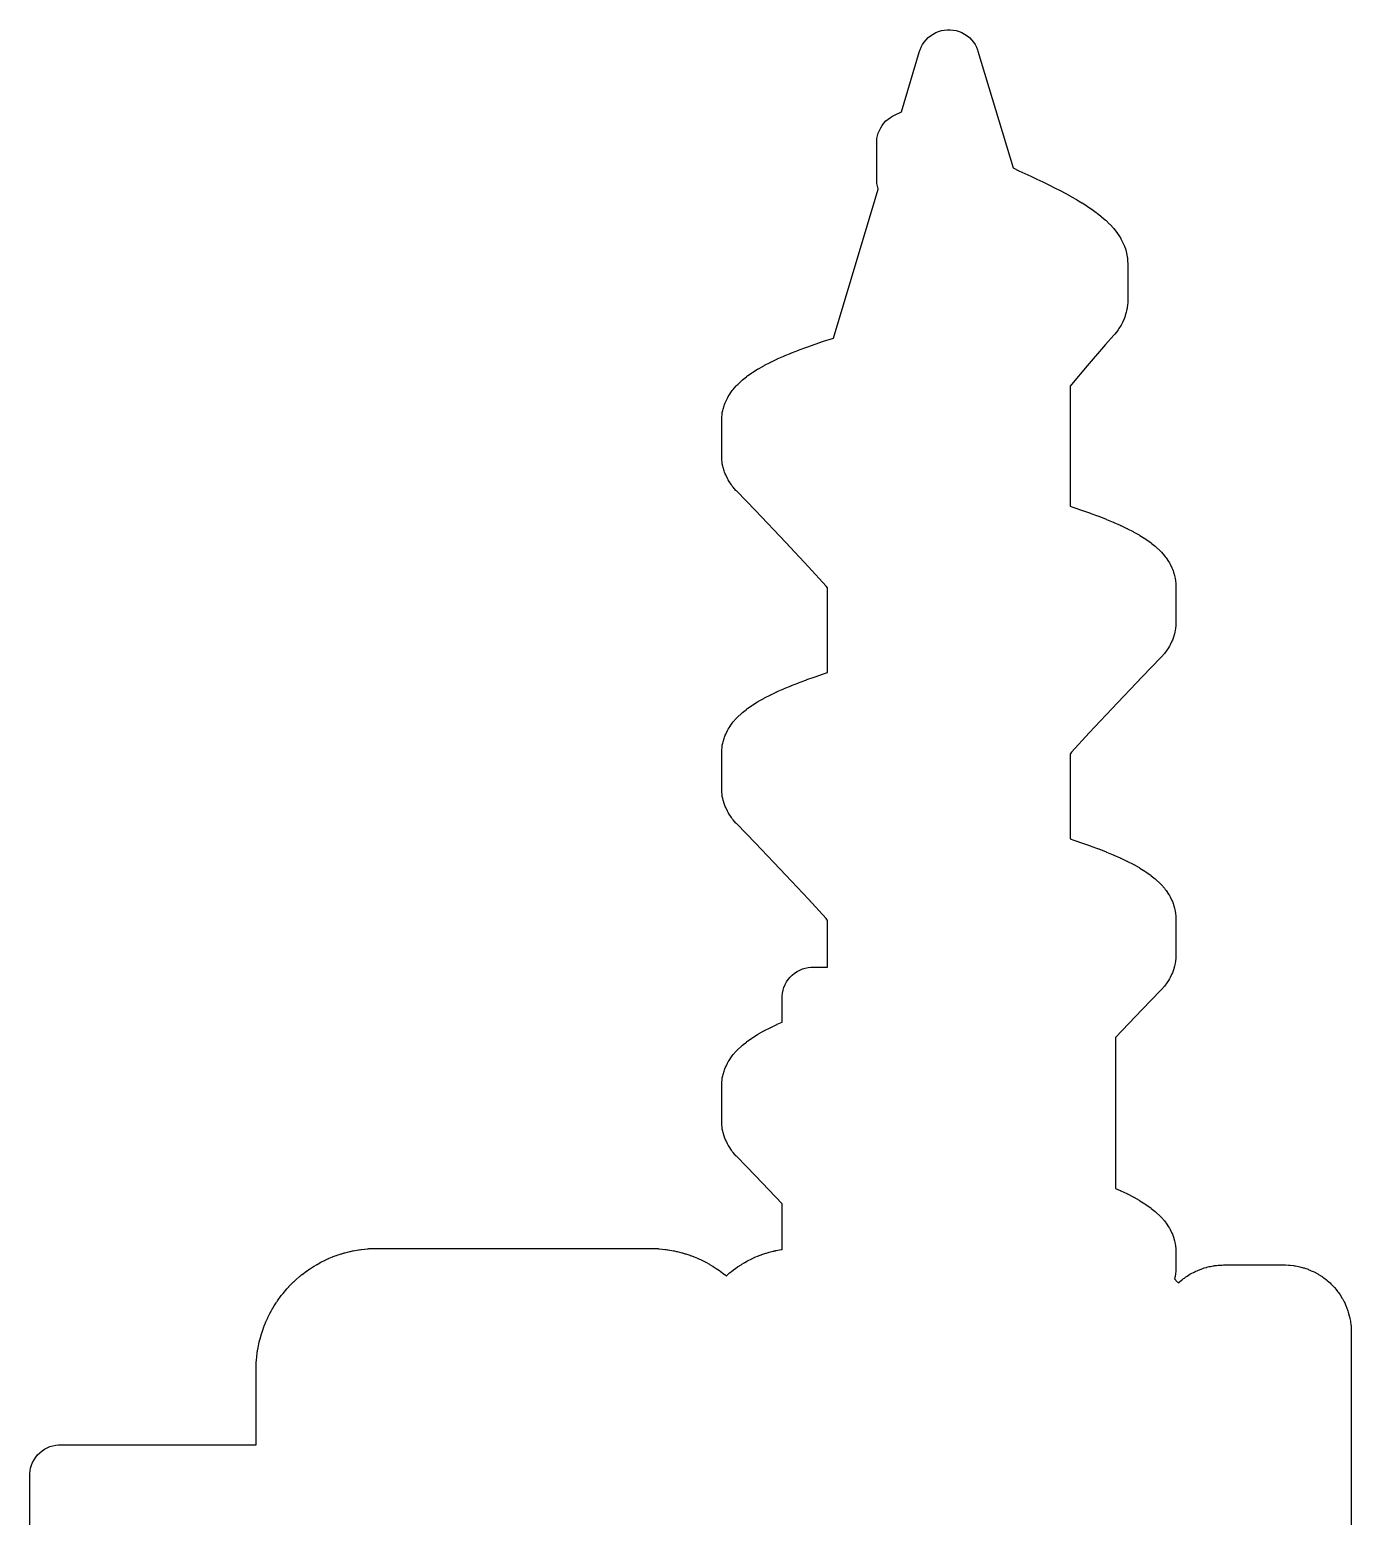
# Model space of a CAD drawing. Header units: metres. Extents: x -38 to 38, y -22 to 76.3.
# Drawn here: x -15.99 to 27.71, y 27.15 to 76.31 of the extents above; entities that cross this region are included whole.
import ezdxf

# ---------------------------------------------------------------- set-up
doc = ezdxf.new("R2010")
doc.units = ezdxf.units.M

msp = doc.modelspace()

# ---------------------------------------------------------------- linework, layer by layer
at = {"layer": 'CHANNEL'}
for p, q in [((13.879, 76.167), (13.967, 76.214)), ((13.967, 76.214), (14.059, 76.252)), ((14.059, 76.252), (14.154, 76.281)), ((14.154, 76.281), (14.251, 76.3)), ((14.251, 76.3), (14.35, 76.31)), ((14.35, 76.31), (14.45, 76.31)), ((14.45, 76.31), (14.549, 76.3)), ((14.549, 76.3), (14.646, 76.281)), ((14.646, 76.281), (14.741, 76.252)), ((14.741, 76.252), (14.833, 76.214)), ((14.833, 76.214), (14.921, 76.167)), ((13.451, 75.649), (13.485, 75.73)), ((13.485, 75.73), (13.531, 75.818)), ((13.531, 75.818), (13.586, 75.901)), ((13.586, 75.901), (13.649, 75.978)), ((13.649, 75.978), (13.72, 76.048)), ((13.72, 76.048), (13.796, 76.111)), ((13.796, 76.111), (13.879, 76.167)), ((14.921, 76.167), (15.004, 76.111)), ((15.004, 76.111), (15.08, 76.048)), ((15.08, 76.048), (15.151, 75.978)), ((15.151, 75.978), (15.214, 75.901)), ((15.214, 75.901), (15.269, 75.818)), ((15.269, 75.818), (15.315, 75.73)), ((15.315, 75.73), (15.349, 75.649)), ((12.833, 73.593), (13.436, 75.601)), ((13.436, 75.601), (13.451, 75.649)), ((15.349, 75.649), (15.364, 75.601)), ((15.364, 75.601), (16.523, 71.739)), ((12.256, 73.223), (12.321, 73.293)), ((12.321, 73.293), (12.393, 73.356)), ((12.393, 73.356), (12.47, 73.412)), ((12.47, 73.412), (12.542, 73.454)), ((12.542, 73.454), (12.585, 73.476)), ((12.585, 73.476), (12.833, 73.593)), ((12.024, 72.709), (12.042, 72.803)), ((12.042, 72.803), (12.068, 72.894)), ((12.068, 72.894), (12.104, 72.983)), ((12.104, 72.983), (12.147, 73.068)), ((12.147, 73.068), (12.198, 73.148)), ((12.198, 73.148), (12.256, 73.223)), ((12.015, 72.578), (12.016, 72.626)), ((12.015, 71.356), (12.015, 72.578)), ((12.016, 72.626), (12.024, 72.709)), ((12.016, 71.309), (12.015, 71.356)), ((12.024, 71.226), (12.016, 71.309)), ((16.523, 71.739), (16.716, 71.649)), ((16.716, 71.649), (16.915, 71.557)), ((16.915, 71.557), (17.113, 71.464)), ((17.113, 71.464), (17.311, 71.37)), ((17.311, 71.37), (17.508, 71.276)), ((10.589, 66.115), (12.068, 71.041)), ((12.041, 71.134), (12.024, 71.226)), ((12.067, 71.044), (12.041, 71.134)), ((12.068, 71.041), (12.067, 71.044)), ((17.508, 71.276), (17.703, 71.181)), ((17.703, 71.181), (17.895, 71.085)), ((17.895, 71.085), (18.084, 70.988)), ((18.084, 70.988), (18.266, 70.892)), ((18.266, 70.892), (18.273, 70.889)), ((18.273, 70.889), (18.447, 70.793)), ((18.447, 70.793), (18.455, 70.789)), ((18.455, 70.789), (18.624, 70.693)), ((18.624, 70.693), (18.63, 70.689)), ((18.63, 70.689), (18.637, 70.685)), ((18.637, 70.685), (18.795, 70.59)), ((18.795, 70.59), (18.803, 70.586)), ((18.803, 70.586), (18.811, 70.581)), ((18.811, 70.581), (18.962, 70.485)), ((18.962, 70.485), (18.97, 70.48)), ((18.97, 70.48), (18.98, 70.474)), ((18.98, 70.474), (19.123, 70.378)), ((19.123, 70.378), (19.133, 70.371)), ((19.133, 70.371), (19.143, 70.363)), ((19.143, 70.363), (19.278, 70.266)), ((19.278, 70.266), (19.289, 70.258)), ((19.289, 70.258), (19.302, 70.248)), ((19.302, 70.248), (19.428, 70.149)), ((19.428, 70.149), (19.44, 70.139)), ((19.44, 70.139), (19.454, 70.127)), ((19.454, 70.127), (19.571, 70.027)), ((19.571, 70.027), (19.587, 70.012)), ((19.587, 70.012), (19.603, 69.998)), ((19.603, 69.998), (19.708, 69.896)), ((19.708, 69.896), (19.726, 69.878)), ((19.726, 69.878), (19.743, 69.859)), ((19.743, 69.859), (19.838, 69.755)), ((19.838, 69.755), (19.858, 69.732)), ((19.858, 69.732), (19.877, 69.708)), ((19.877, 69.708), (19.96, 69.6)), ((19.96, 69.6), (19.982, 69.572)), ((19.982, 69.572), (20.002, 69.542)), ((20.002, 69.542), (20.073, 69.43)), ((20.073, 69.43), (20.094, 69.393)), ((20.094, 69.393), (20.114, 69.356)), ((20.114, 69.356), (20.171, 69.239)), ((20.171, 69.239), (20.191, 69.195)), ((20.191, 69.195), (20.208, 69.149)), ((20.208, 69.149), (20.25, 69.027)), ((20.25, 69.027), (20.266, 68.974)), ((20.266, 68.974), (20.278, 68.921)), ((20.278, 68.921), (20.3, 68.804)), ((20.3, 68.804), (20.307, 68.765)), ((20.307, 68.765), (20.313, 68.707)), ((20.313, 68.707), (20.315, 68.668)), ((20.315, 68.668), (20.319, 68.563)), ((20.319, 68.563), (20.319, 68.551)), ((20.319, 68.551), (20.319, 68.538)), ((20.319, 68.538), (20.319, 67.318)), ((20.271, 66.971), (20.237, 66.855)), ((20.281, 67.009), (20.271, 66.971)), ((20.293, 67.068), (20.281, 67.009)), ((20.298, 67.106), (20.293, 67.068)), ((20.313, 67.222), (20.298, 67.106)), ((20.318, 67.27), (20.313, 67.222)), ((20.319, 67.318), (20.318, 67.27)), ((20.002, 66.389), (19.976, 66.354)), ((20.026, 66.425), (20.002, 66.389)), ((20.097, 66.541), (20.026, 66.425)), ((20.122, 66.584), (20.097, 66.541)), ((20.144, 66.629), (20.122, 66.584)), ((20.199, 66.75), (20.144, 66.629)), ((20.22, 66.802), (20.199, 66.75)), ((20.237, 66.855), (20.22, 66.802)), ((9.708, 65.817), (9.978, 65.912)), ((9.978, 65.912), (10.26, 66.008)), ((10.26, 66.008), (10.551, 66.103)), ((10.551, 66.103), (10.589, 66.115)), ((19.583, 65.897), (18.972, 65.192)), ((19.861, 66.209), (19.583, 65.897)), ((19.876, 66.227), (19.861, 66.209)), ((19.892, 66.246), (19.876, 66.227)), ((19.976, 66.354), (19.892, 66.246)), ((8.51, 65.318), (8.711, 65.414)), ((8.711, 65.414), (8.719, 65.418)), ((8.719, 65.418), (8.729, 65.422)), ((8.729, 65.422), (8.942, 65.516)), ((8.942, 65.516), (8.95, 65.52)), ((8.95, 65.52), (8.958, 65.523)), ((8.958, 65.523), (9.185, 65.617)), ((9.185, 65.617), (9.191, 65.62)), ((9.191, 65.62), (9.199, 65.623)), ((9.199, 65.623), (9.438, 65.717)), ((9.438, 65.717), (9.447, 65.72)), ((9.447, 65.72), (9.701, 65.814)), ((9.701, 65.814), (9.708, 65.817)), ((7.744, 64.863), (7.886, 64.963)), ((7.886, 64.963), (7.903, 64.975)), ((7.903, 64.975), (7.921, 64.986)), ((7.921, 64.986), (8.077, 65.084)), ((8.077, 65.084), (8.091, 65.092)), ((8.091, 65.092), (8.106, 65.101)), ((8.106, 65.101), (8.278, 65.198)), ((8.278, 65.198), (8.29, 65.205)), ((8.29, 65.205), (8.303, 65.212)), ((8.303, 65.212), (8.489, 65.308)), ((8.489, 65.308), (8.499, 65.313)), ((8.499, 65.313), (8.51, 65.318)), ((18.972, 65.192), (18.457, 64.578)), ((7.24, 64.382), (7.27, 64.417)), ((7.27, 64.417), (7.366, 64.529)), ((7.366, 64.529), (7.391, 64.557)), ((7.391, 64.557), (7.418, 64.583)), ((7.418, 64.583), (7.53, 64.689)), ((7.53, 64.689), (7.553, 64.71)), ((7.553, 64.71), (7.576, 64.73)), ((7.576, 64.73), (7.704, 64.833)), ((7.704, 64.833), (7.724, 64.848)), ((7.724, 64.848), (7.744, 64.863)), ((18.412, 64.522), (18.41, 60.551)), ((18.457, 64.578), (18.412, 64.522)), ((6.969, 63.875), (6.981, 63.916)), ((6.981, 63.916), (7.005, 63.976)), ((7.005, 63.976), (7.022, 64.015)), ((7.022, 64.015), (7.079, 64.131)), ((7.079, 64.131), (7.105, 64.18)), ((7.105, 64.18), (7.134, 64.227)), ((7.134, 64.227), (7.213, 64.344)), ((7.213, 64.344), (7.24, 64.382)), ((6.89, 63.412), (6.891, 63.449)), ((6.891, 63.449), (6.894, 63.486)), ((6.894, 63.486), (6.905, 63.6)), ((6.905, 63.6), (6.91, 63.647)), ((6.91, 63.647), (6.924, 63.718)), ((6.924, 63.718), (6.936, 63.763)), ((6.936, 63.763), (6.969, 63.875)), ((6.89, 62.188), (6.89, 63.412)), ((6.891, 62.151), (6.89, 62.188)), ((6.894, 62.114), (6.891, 62.151)), ((6.905, 62), (6.894, 62.114)), ((6.91, 61.953), (6.905, 62)), ((6.924, 61.882), (6.91, 61.953)), ((6.936, 61.837), (6.924, 61.882)), ((6.969, 61.725), (6.936, 61.837)), ((6.981, 61.684), (6.969, 61.725)), ((7.005, 61.624), (6.981, 61.684)), ((7.022, 61.585), (7.005, 61.624)), ((7.079, 61.469), (7.022, 61.585)), ((7.105, 61.42), (7.079, 61.469)), ((7.134, 61.373), (7.105, 61.42)), ((7.213, 61.256), (7.134, 61.373)), ((7.24, 61.218), (7.213, 61.256)), ((7.27, 61.183), (7.24, 61.218)), ((7.362, 61.075), (7.27, 61.183)), ((7.376, 61.06), (7.362, 61.075)), ((7.391, 61.045), (7.376, 61.06)), ((8.008, 60.406), (7.391, 61.045)), ((18.41, 60.551), (18.54, 60.508)), ((18.54, 60.508), (18.821, 60.413)), ((9.008, 59.354), (8.008, 60.406)), ((18.821, 60.413), (19.089, 60.318)), ((19.089, 60.318), (19.096, 60.315)), ((19.096, 60.315), (19.35, 60.221)), ((19.35, 60.221), (19.359, 60.218)), ((19.359, 60.218), (19.601, 60.123)), ((19.601, 60.123), (19.607, 60.12)), ((19.607, 60.12), (19.615, 60.117)), ((19.615, 60.117), (19.841, 60.024)), ((19.841, 60.024), (19.848, 60.02)), ((19.848, 60.02), (19.857, 60.017)), ((19.857, 60.017), (20.07, 59.922)), ((20.07, 59.922), (20.079, 59.918)), ((20.079, 59.918), (20.089, 59.914)), ((20.089, 59.914), (20.289, 59.819)), ((20.289, 59.819), (20.299, 59.814)), ((20.299, 59.814), (20.31, 59.808)), ((20.31, 59.808), (20.496, 59.712)), ((20.496, 59.712), (20.508, 59.706)), ((20.508, 59.706), (20.521, 59.699)), ((20.521, 59.699), (20.693, 59.602)), ((20.693, 59.602), (20.706, 59.594)), ((20.706, 59.594), (20.721, 59.585)), ((20.721, 59.585), (20.879, 59.486)), ((20.879, 59.486), (20.897, 59.475)), ((9.756, 58.553), (9.008, 59.354)), ((20.897, 59.475), (20.914, 59.463)), ((20.914, 59.463), (21.056, 59.363)), ((21.056, 59.363), (21.076, 59.348)), ((21.076, 59.348), (21.096, 59.333)), ((21.096, 59.333), (21.224, 59.23)), ((21.224, 59.23), (21.247, 59.21)), ((21.247, 59.21), (21.27, 59.189)), ((21.27, 59.189), (21.382, 59.083)), ((21.382, 59.083), (21.409, 59.057)), ((21.409, 59.057), (21.434, 59.029)), ((21.434, 59.029), (21.53, 58.917)), ((10.34, 57.914), (9.756, 58.553)), ((21.53, 58.917), (21.56, 58.882)), ((21.56, 58.882), (21.587, 58.844)), ((21.587, 58.844), (21.666, 58.727)), ((21.666, 58.727), (21.695, 58.68)), ((21.695, 58.68), (21.721, 58.631)), ((21.721, 58.631), (21.778, 58.515)), ((21.778, 58.515), (21.795, 58.476)), ((21.795, 58.476), (21.819, 58.416)), ((21.819, 58.416), (21.831, 58.375)), ((21.831, 58.375), (21.864, 58.263)), ((21.864, 58.263), (21.876, 58.218)), ((21.876, 58.218), (21.89, 58.147)), ((21.89, 58.147), (21.895, 58.1)), ((21.895, 58.1), (21.906, 57.986)), ((10.39, 57.857), (10.34, 57.914)), ((10.39, 55.051), (10.39, 57.857)), ((21.906, 57.986), (21.909, 57.949)), ((21.909, 57.949), (21.91, 57.912)), ((21.91, 57.912), (21.91, 56.688)), ((21.906, 56.614), (21.895, 56.5)), ((21.909, 56.651), (21.906, 56.614)), ((21.91, 56.688), (21.909, 56.651)), ((21.778, 56.085), (21.721, 55.969)), ((21.795, 56.124), (21.778, 56.085)), ((21.819, 56.184), (21.795, 56.124)), ((21.831, 56.225), (21.819, 56.184)), ((21.864, 56.337), (21.831, 56.225)), ((21.876, 56.382), (21.864, 56.337)), ((21.89, 56.453), (21.876, 56.382)), ((21.895, 56.5), (21.89, 56.453)), ((21.424, 55.56), (21.409, 55.545)), ((21.438, 55.575), (21.424, 55.56)), ((21.53, 55.683), (21.438, 55.575)), ((21.56, 55.718), (21.53, 55.683)), ((21.587, 55.756), (21.56, 55.718)), ((21.666, 55.873), (21.587, 55.756)), ((21.695, 55.92), (21.666, 55.873)), ((21.721, 55.969), (21.695, 55.92)), ((21.409, 55.545), (20.793, 54.906)), ((8.958, 54.523), (9.185, 54.617)), ((9.185, 54.617), (9.191, 54.62)), ((9.191, 54.62), (9.199, 54.623)), ((9.199, 54.623), (9.438, 54.717)), ((9.438, 54.717), (9.447, 54.72)), ((9.447, 54.72), (9.701, 54.814)), ((9.701, 54.814), (9.708, 54.817)), ((9.708, 54.817), (9.978, 54.912)), ((9.978, 54.912), (10.26, 55.008)), ((10.26, 55.008), (10.39, 55.051)), ((20.793, 54.906), (19.792, 53.854)), ((7.921, 53.986), (8.077, 54.084)), ((8.077, 54.084), (8.091, 54.092)), ((8.091, 54.092), (8.106, 54.101)), ((8.106, 54.101), (8.278, 54.198)), ((8.278, 54.198), (8.29, 54.205)), ((8.29, 54.205), (8.303, 54.212)), ((8.303, 54.212), (8.489, 54.308)), ((8.489, 54.308), (8.499, 54.313)), ((8.499, 54.313), (8.51, 54.318)), ((8.51, 54.318), (8.711, 54.414)), ((8.711, 54.414), (8.719, 54.418)), ((8.719, 54.418), (8.729, 54.422)), ((8.729, 54.422), (8.942, 54.516)), ((8.942, 54.516), (8.95, 54.52)), ((8.95, 54.52), (8.958, 54.523)), ((7.418, 53.583), (7.53, 53.689)), ((7.53, 53.689), (7.553, 53.71)), ((7.553, 53.71), (7.576, 53.73)), ((7.576, 53.73), (7.704, 53.833)), ((7.704, 53.833), (7.724, 53.848)), ((7.724, 53.848), (7.744, 53.863)), ((7.744, 53.863), (7.886, 53.963)), ((7.886, 53.963), (7.903, 53.975)), ((7.903, 53.975), (7.921, 53.986)), ((19.792, 53.854), (19.044, 53.053)), ((7.022, 53.015), (7.079, 53.131)), ((7.079, 53.131), (7.105, 53.18)), ((7.105, 53.18), (7.134, 53.227)), ((7.134, 53.227), (7.213, 53.344)), ((7.213, 53.344), (7.24, 53.382)), ((7.24, 53.382), (7.27, 53.417)), ((7.27, 53.417), (7.366, 53.529)), ((7.366, 53.529), (7.391, 53.557)), ((7.391, 53.557), (7.418, 53.583)), ((6.905, 52.6), (6.91, 52.647)), ((6.91, 52.647), (6.924, 52.718)), ((6.924, 52.718), (6.936, 52.763)), ((6.936, 52.763), (6.969, 52.875)), ((6.969, 52.875), (6.981, 52.916)), ((6.981, 52.916), (7.005, 52.976)), ((7.005, 52.976), (7.022, 53.015)), ((19.044, 53.053), (18.461, 52.414)), ((6.89, 52.412), (6.891, 52.449)), ((6.89, 51.188), (6.89, 52.412)), ((6.891, 52.449), (6.894, 52.486)), ((6.894, 52.486), (6.905, 52.6)), ((18.461, 52.414), (18.41, 52.358)), ((18.41, 52.358), (18.41, 49.551)), ((6.891, 51.151), (6.89, 51.188)), ((6.894, 51.114), (6.891, 51.151)), ((6.905, 51), (6.894, 51.114)), ((6.91, 50.953), (6.905, 51)), ((6.924, 50.882), (6.91, 50.953)), ((6.936, 50.837), (6.924, 50.882)), ((6.969, 50.725), (6.936, 50.837)), ((6.981, 50.684), (6.969, 50.725)), ((7.005, 50.624), (6.981, 50.684)), ((7.022, 50.585), (7.005, 50.624)), ((7.079, 50.469), (7.022, 50.585)), ((7.105, 50.42), (7.079, 50.469)), ((7.134, 50.373), (7.105, 50.42)), ((7.213, 50.256), (7.134, 50.373)), ((7.24, 50.218), (7.213, 50.256)), ((7.27, 50.183), (7.24, 50.218)), ((7.362, 50.075), (7.27, 50.183)), ((7.376, 50.06), (7.362, 50.075)), ((7.391, 50.045), (7.376, 50.06)), ((8.008, 49.406), (7.391, 50.045)), ((9.008, 48.354), (8.008, 49.406)), ((18.41, 49.551), (18.54, 49.508)), ((18.54, 49.508), (18.821, 49.413)), ((18.821, 49.413), (19.089, 49.318)), ((19.089, 49.318), (19.096, 49.315)), ((19.096, 49.315), (19.35, 49.221)), ((19.35, 49.221), (19.359, 49.218)), ((19.359, 49.218), (19.601, 49.123)), ((19.601, 49.123), (19.607, 49.12)), ((19.607, 49.12), (19.615, 49.117)), ((19.615, 49.117), (19.841, 49.024)), ((19.841, 49.024), (19.848, 49.02)), ((19.848, 49.02), (19.857, 49.017)), ((19.857, 49.017), (20.07, 48.922)), ((20.07, 48.922), (20.079, 48.918)), ((20.079, 48.918), (20.089, 48.914)), ((20.089, 48.914), (20.289, 48.819)), ((20.289, 48.819), (20.299, 48.814)), ((20.299, 48.814), (20.31, 48.808)), ((20.31, 48.808), (20.496, 48.712)), ((20.496, 48.712), (20.508, 48.706)), ((20.508, 48.706), (20.521, 48.699)), ((20.521, 48.699), (20.693, 48.602)), ((9.756, 47.553), (9.008, 48.354)), ((20.693, 48.602), (20.706, 48.594)), ((20.706, 48.594), (20.721, 48.585)), ((20.721, 48.585), (20.879, 48.486)), ((20.879, 48.486), (20.897, 48.475)), ((20.897, 48.475), (20.914, 48.463)), ((20.914, 48.463), (21.056, 48.363)), ((21.056, 48.363), (21.076, 48.348)), ((21.076, 48.348), (21.096, 48.333)), ((21.096, 48.333), (21.224, 48.23)), ((21.224, 48.23), (21.247, 48.21)), ((21.247, 48.21), (21.27, 48.189)), ((21.27, 48.189), (21.382, 48.083)), ((21.382, 48.083), (21.409, 48.057)), ((21.409, 48.057), (21.434, 48.029)), ((21.434, 48.029), (21.53, 47.917)), ((21.53, 47.917), (21.56, 47.882)), ((21.56, 47.882), (21.587, 47.844)), ((21.587, 47.844), (21.666, 47.727)), ((21.666, 47.727), (21.695, 47.68)), ((10.34, 46.914), (9.756, 47.553)), ((21.695, 47.68), (21.721, 47.631)), ((21.721, 47.631), (21.778, 47.515)), ((21.778, 47.515), (21.795, 47.476)), ((21.795, 47.476), (21.819, 47.416)), ((21.819, 47.416), (21.831, 47.375)), ((21.831, 47.375), (21.864, 47.263)), ((21.864, 47.263), (21.876, 47.218)), ((21.876, 47.218), (21.89, 47.147)), ((10.39, 46.857), (10.34, 46.914)), ((10.39, 45.31), (10.39, 46.857)), ((21.89, 47.147), (21.895, 47.1)), ((21.895, 47.1), (21.906, 46.986)), ((21.906, 46.986), (21.909, 46.949)), ((21.909, 46.949), (21.91, 46.912)), ((21.91, 46.912), (21.91, 45.688)), ((9.468, 45.214), (9.559, 45.252)), ((9.559, 45.252), (9.654, 45.281)), ((9.654, 45.281), (9.752, 45.3)), ((9.752, 45.3), (9.839, 45.309)), ((9.839, 45.309), (9.888, 45.31)), ((9.888, 45.31), (10.39, 45.31)), ((21.864, 45.337), (21.831, 45.225)), ((21.876, 45.382), (21.864, 45.337)), ((21.89, 45.453), (21.876, 45.382)), ((21.895, 45.5), (21.89, 45.453)), ((21.906, 45.614), (21.895, 45.5)), ((21.909, 45.651), (21.906, 45.614)), ((21.91, 45.688), (21.909, 45.651)), ((8.986, 44.732), (9.033, 44.82)), ((9.033, 44.82), (9.088, 44.902)), ((9.088, 44.902), (9.151, 44.979)), ((9.151, 44.979), (9.221, 45.049)), ((9.221, 45.049), (9.298, 45.112)), ((9.298, 45.112), (9.38, 45.167)), ((9.38, 45.167), (9.468, 45.214)), ((21.587, 44.756), (21.56, 44.718)), ((21.666, 44.873), (21.587, 44.756)), ((21.695, 44.92), (21.666, 44.873)), ((21.721, 44.969), (21.695, 44.92)), ((21.778, 45.085), (21.721, 44.969)), ((21.795, 45.124), (21.778, 45.085)), ((21.819, 45.184), (21.795, 45.124)), ((21.831, 45.225), (21.819, 45.184)), ((8.89, 44.312), (8.891, 44.361)), ((8.89, 43.493), (8.89, 44.312)), ((8.891, 44.361), (8.9, 44.448)), ((8.9, 44.448), (8.919, 44.546)), ((8.919, 44.546), (8.948, 44.641)), ((8.948, 44.641), (8.986, 44.732)), ((21.409, 44.545), (20.793, 43.906)), ((21.424, 44.56), (21.409, 44.545)), ((21.438, 44.575), (21.424, 44.56)), ((21.53, 44.683), (21.438, 44.575)), ((21.56, 44.718), (21.53, 44.683)), ((20.793, 43.906), (19.91, 42.978)), ((8.303, 43.212), (8.489, 43.308)), ((8.489, 43.308), (8.499, 43.313)), ((8.499, 43.313), (8.51, 43.318)), ((8.51, 43.318), (8.711, 43.413)), ((8.711, 43.413), (8.719, 43.418)), ((8.719, 43.418), (8.729, 43.422)), ((8.729, 43.422), (8.89, 43.493)), ((7.576, 42.73), (7.704, 42.833)), ((7.704, 42.833), (7.724, 42.848)), ((7.724, 42.848), (7.744, 42.863)), ((7.744, 42.863), (7.886, 42.963)), ((7.886, 42.963), (7.903, 42.975)), ((7.903, 42.975), (7.921, 42.986)), ((7.921, 42.986), (8.077, 43.084)), ((8.077, 43.084), (8.091, 43.092)), ((8.091, 43.092), (8.106, 43.101)), ((8.106, 43.101), (8.278, 43.198)), ((8.278, 43.198), (8.29, 43.205)), ((8.29, 43.205), (8.303, 43.212)), ((19.91, 42.978), (19.91, 37.993)), ((7.134, 42.227), (7.213, 42.344)), ((7.213, 42.344), (7.24, 42.382)), ((7.24, 42.382), (7.27, 42.417)), ((7.27, 42.417), (7.366, 42.529)), ((7.366, 42.529), (7.391, 42.557)), ((7.391, 42.557), (7.418, 42.583)), ((7.418, 42.583), (7.53, 42.689)), ((7.53, 42.689), (7.553, 42.71)), ((7.553, 42.71), (7.576, 42.73)), ((6.936, 41.763), (6.969, 41.875)), ((6.969, 41.875), (6.981, 41.916)), ((6.981, 41.916), (7.005, 41.976)), ((7.005, 41.976), (7.022, 42.015)), ((7.022, 42.015), (7.079, 42.131)), ((7.079, 42.131), (7.105, 42.18)), ((7.105, 42.18), (7.134, 42.227)), ((6.89, 41.412), (6.891, 41.449)), ((6.89, 40.188), (6.89, 41.412)), ((6.891, 41.449), (6.894, 41.486)), ((6.894, 41.486), (6.905, 41.6)), ((6.905, 41.6), (6.91, 41.647)), ((6.91, 41.647), (6.924, 41.718)), ((6.924, 41.718), (6.936, 41.763)), ((6.891, 40.151), (6.89, 40.188)), ((6.894, 40.114), (6.891, 40.151)), ((6.905, 40), (6.894, 40.114)), ((6.91, 39.953), (6.905, 40)), ((6.924, 39.882), (6.91, 39.953)), ((6.936, 39.837), (6.924, 39.882)), ((6.969, 39.725), (6.936, 39.837)), ((6.981, 39.684), (6.969, 39.725)), ((7.005, 39.624), (6.981, 39.684)), ((7.022, 39.585), (7.005, 39.624)), ((7.079, 39.469), (7.022, 39.585)), ((7.105, 39.42), (7.079, 39.469)), ((7.134, 39.373), (7.105, 39.42)), ((7.213, 39.256), (7.134, 39.373)), ((7.24, 39.218), (7.213, 39.256)), ((7.27, 39.183), (7.24, 39.218)), ((7.362, 39.075), (7.27, 39.183)), ((7.376, 39.06), (7.362, 39.075)), ((7.391, 39.045), (7.376, 39.06)), ((8.008, 38.406), (7.391, 39.045)), ((8.89, 37.478), (8.008, 38.406)), ((19.91, 37.993), (20.07, 37.922)), ((20.07, 37.922), (20.079, 37.918)), ((20.079, 37.918), (20.089, 37.914)), ((20.089, 37.914), (20.289, 37.819)), ((8.89, 35.973), (8.89, 37.478)), ((20.289, 37.819), (20.299, 37.814)), ((20.299, 37.814), (20.31, 37.808)), ((20.31, 37.808), (20.496, 37.712)), ((20.496, 37.712), (20.508, 37.706)), ((20.508, 37.706), (20.521, 37.699)), ((20.521, 37.699), (20.693, 37.602)), ((20.693, 37.602), (20.706, 37.594)), ((20.706, 37.594), (20.721, 37.585)), ((20.721, 37.585), (20.879, 37.486)), ((20.879, 37.486), (20.897, 37.475)), ((20.897, 37.475), (20.914, 37.463)), ((20.914, 37.463), (21.056, 37.363)), ((21.056, 37.363), (21.076, 37.348)), ((21.076, 37.348), (21.096, 37.333)), ((21.096, 37.333), (21.224, 37.23)), ((21.224, 37.23), (21.247, 37.21)), ((21.247, 37.21), (21.27, 37.189)), ((21.27, 37.189), (21.382, 37.083)), ((21.382, 37.083), (21.409, 37.057)), ((21.409, 37.057), (21.434, 37.029)), ((21.434, 37.029), (21.53, 36.917)), ((21.53, 36.917), (21.56, 36.882)), ((21.56, 36.882), (21.587, 36.844)), ((21.587, 36.844), (21.666, 36.727)), ((21.666, 36.727), (21.695, 36.68)), ((21.695, 36.68), (21.721, 36.631)), ((21.721, 36.631), (21.778, 36.515)), ((21.778, 36.515), (21.795, 36.476)), ((21.795, 36.476), (21.819, 36.416)), ((21.819, 36.416), (21.831, 36.375)), ((-5.568, 35.865), (-5.413, 35.905)), ((-5.413, 35.905), (-5.401, 35.907)), ((-5.401, 35.907), (-5.388, 35.91)), ((-5.388, 35.91), (-5.324, 35.924)), ((-5.324, 35.924), (-5.311, 35.927)), ((-5.311, 35.927), (-5.297, 35.93)), ((-5.297, 35.93), (-5.122, 35.961)), ((-5.122, 35.961), (-5.11, 35.963)), ((-5.11, 35.963), (-5.097, 35.965)), ((-5.097, 35.965), (-5.05, 35.972)), ((-5.05, 35.972), (-5.037, 35.974)), ((-5.037, 35.974), (-5.023, 35.976)), ((-5.023, 35.976), (-4.823, 35.997)), ((-4.823, 35.997), (-4.805, 35.998)), ((-4.805, 35.998), (-4.785, 36)), ((-4.785, 36), (-4.775, 36.001)), ((-4.775, 36.001), (-4.748, 36.002)), ((-4.748, 36.002), (-4.531, 36.01)), ((-4.531, 36.01), (-4.519, 36.01)), ((-4.519, 36.01), (-4.505, 36.01)), ((-4.505, 36.01), (4.504, 36.01)), ((4.504, 36.01), (4.516, 36.01)), ((4.516, 36.01), (4.529, 36.01)), ((4.529, 36.01), (4.748, 36.002)), ((4.748, 36.002), (4.775, 36.001)), ((4.775, 36.001), (4.787, 36)), ((4.787, 36), (4.797, 35.999)), ((4.797, 35.999), (4.823, 35.997)), ((4.823, 35.997), (5.021, 35.976)), ((5.021, 35.976), (5.034, 35.974)), ((5.034, 35.974), (5.049, 35.972)), ((5.049, 35.972), (5.096, 35.966)), ((5.096, 35.966), (5.107, 35.964)), ((5.107, 35.964), (5.12, 35.962)), ((5.12, 35.962), (5.296, 35.93)), ((5.296, 35.93), (5.309, 35.928)), ((5.309, 35.928), (5.323, 35.925)), ((5.323, 35.925), (5.387, 35.911)), ((5.387, 35.911), (5.399, 35.908)), ((5.399, 35.908), (5.412, 35.905)), ((5.412, 35.905), (5.566, 35.865)), ((8.455, 35.88), (8.596, 35.917)), ((8.596, 35.917), (8.608, 35.919)), ((8.608, 35.919), (8.621, 35.923)), ((8.621, 35.923), (8.668, 35.933)), ((8.668, 35.933), (8.681, 35.935)), ((8.681, 35.935), (8.695, 35.938)), ((8.695, 35.938), (8.855, 35.967)), ((8.855, 35.967), (8.881, 35.971)), ((8.881, 35.971), (8.89, 35.973)), ((21.831, 36.375), (21.864, 36.263)), ((21.864, 36.263), (21.876, 36.218)), ((21.876, 36.218), (21.89, 36.147)), ((21.89, 36.147), (21.895, 36.1)), ((21.895, 36.1), (21.906, 35.986)), ((21.906, 35.986), (21.909, 35.949)), ((21.909, 35.949), (21.91, 35.912)), ((21.91, 35.912), (21.91, 35.308)), ((-6.742, 35.324), (-6.609, 35.41)), ((-6.609, 35.41), (-6.598, 35.417)), ((-6.598, 35.417), (-6.586, 35.425)), ((-6.586, 35.425), (-6.512, 35.468)), ((-6.512, 35.468), (-6.502, 35.474)), ((-6.502, 35.474), (-6.49, 35.481)), ((-6.49, 35.481), (-6.368, 35.548)), ((-6.368, 35.548), (-6.356, 35.555)), ((-6.356, 35.555), (-6.343, 35.561)), ((-6.343, 35.561), (-6.25, 35.608)), ((-6.25, 35.608), (-6.24, 35.613)), ((-6.24, 35.613), (-6.228, 35.619)), ((-6.228, 35.619), (-6.117, 35.669)), ((-6.117, 35.669), (-6.105, 35.675)), ((-6.105, 35.675), (-6.092, 35.68)), ((-6.092, 35.68), (-5.979, 35.727)), ((-5.979, 35.727), (-5.968, 35.732)), ((-5.968, 35.732), (-5.955, 35.737)), ((-5.955, 35.737), (-5.859, 35.773)), ((-5.859, 35.773), (-5.847, 35.777)), ((-5.847, 35.777), (-5.833, 35.782)), ((-5.833, 35.782), (-5.699, 35.826)), ((-5.699, 35.826), (-5.688, 35.83)), ((-5.688, 35.83), (-5.675, 35.834)), ((-5.675, 35.834), (-5.594, 35.858)), ((-5.594, 35.858), (-5.582, 35.861)), ((-5.582, 35.861), (-5.568, 35.865)), ((5.566, 35.865), (5.579, 35.862)), ((5.579, 35.862), (5.593, 35.858)), ((5.593, 35.858), (5.674, 35.834)), ((5.674, 35.834), (5.685, 35.831)), ((5.685, 35.831), (5.698, 35.827)), ((5.698, 35.827), (5.832, 35.782)), ((5.832, 35.782), (5.844, 35.778)), ((5.844, 35.778), (5.858, 35.773)), ((5.858, 35.773), (5.954, 35.737)), ((5.954, 35.737), (5.965, 35.733)), ((5.965, 35.733), (5.978, 35.728)), ((5.978, 35.728), (6.091, 35.681)), ((6.091, 35.681), (6.103, 35.676)), ((6.103, 35.676), (6.116, 35.67)), ((6.116, 35.67), (6.227, 35.619)), ((6.227, 35.619), (6.237, 35.614)), ((6.237, 35.614), (6.249, 35.608)), ((6.249, 35.608), (6.342, 35.562)), ((6.342, 35.562), (6.354, 35.556)), ((6.354, 35.556), (6.366, 35.549)), ((6.366, 35.549), (6.489, 35.482)), ((6.489, 35.482), (6.5, 35.476)), ((6.5, 35.476), (6.511, 35.469)), ((6.511, 35.469), (6.584, 35.426)), ((6.584, 35.426), (6.596, 35.419)), ((6.596, 35.419), (6.608, 35.411)), ((6.608, 35.411), (6.741, 35.325)), ((7.414, 35.394), (7.424, 35.401)), ((7.424, 35.401), (7.435, 35.409)), ((7.435, 35.409), (7.528, 35.469)), ((7.528, 35.469), (7.539, 35.476)), ((7.539, 35.476), (7.552, 35.484)), ((7.552, 35.484), (7.634, 35.533)), ((7.634, 35.533), (7.644, 35.539)), ((7.644, 35.539), (7.656, 35.546)), ((7.656, 35.546), (7.742, 35.594)), ((7.742, 35.594), (7.753, 35.6)), ((7.753, 35.6), (7.766, 35.607)), ((7.766, 35.607), (7.863, 35.655)), ((7.863, 35.655), (7.874, 35.661)), ((7.874, 35.661), (7.886, 35.667)), ((7.886, 35.667), (7.964, 35.703)), ((7.964, 35.703), (7.976, 35.708)), ((7.976, 35.708), (7.989, 35.714)), ((7.989, 35.714), (8.101, 35.761)), ((8.101, 35.761), (8.112, 35.765)), ((8.112, 35.765), (8.125, 35.77)), ((8.125, 35.77), (8.193, 35.796)), ((8.193, 35.796), (8.205, 35.8)), ((8.205, 35.8), (8.219, 35.805)), ((8.219, 35.805), (8.346, 35.848)), ((8.346, 35.848), (8.357, 35.851)), ((8.357, 35.851), (8.37, 35.856)), ((8.37, 35.856), (8.428, 35.873)), ((8.428, 35.873), (8.44, 35.876)), ((8.44, 35.876), (8.455, 35.88)), ((22.936, 35.384), (23.008, 35.405)), ((23.008, 35.405), (23.057, 35.415)), ((23.057, 35.415), (23.144, 35.431)), ((23.144, 35.431), (23.165, 35.435)), ((23.165, 35.435), (23.187, 35.438)), ((23.187, 35.438), (23.258, 35.447)), ((23.258, 35.447), (23.307, 35.452)), ((23.307, 35.452), (23.347, 35.453)), ((23.347, 35.453), (23.35, 35.453)), ((23.35, 35.453), (23.356, 35.453)), ((23.356, 35.453), (23.371, 35.454)), ((23.371, 35.454), (23.384, 35.453)), ((23.384, 35.453), (23.439, 35.459)), ((23.439, 35.459), (23.488, 35.46)), ((23.488, 35.46), (25.504, 35.46)), ((25.504, 35.46), (25.517, 35.46)), ((25.517, 35.46), (25.532, 35.46)), ((25.532, 35.46), (25.636, 35.456)), ((25.636, 35.456), (25.665, 35.454)), ((25.665, 35.454), (25.694, 35.451)), ((25.694, 35.451), (25.802, 35.439)), ((25.802, 35.439), (25.837, 35.434)), ((25.837, 35.434), (25.871, 35.428)), ((25.871, 35.428), (25.918, 35.419)), ((25.918, 35.419), (25.963, 35.411)), ((25.963, 35.411), (26.013, 35.4)), ((26.013, 35.4), (26.124, 35.37)), ((-7.272, 34.898), (-7.261, 34.908)), ((-7.261, 34.908), (-7.229, 34.939)), ((-7.229, 34.939), (-7.219, 34.947)), ((-7.219, 34.947), (-7.208, 34.957)), ((-7.208, 34.957), (-7.06, 35.086)), ((-7.06, 35.086), (-7.05, 35.094)), ((-7.05, 35.094), (-7.039, 35.104)), ((-7.039, 35.104), (-7.002, 35.134)), ((-7.002, 35.134), (-6.993, 35.141)), ((-6.993, 35.141), (-6.982, 35.149)), ((-6.982, 35.149), (-6.84, 35.256)), ((-6.84, 35.256), (-6.83, 35.264)), ((-6.83, 35.264), (-6.818, 35.272)), ((-6.818, 35.272), (-6.763, 35.31)), ((-6.763, 35.31), (-6.754, 35.317)), ((-6.754, 35.317), (-6.742, 35.324)), ((6.741, 35.325), (6.751, 35.318)), ((6.751, 35.318), (6.762, 35.311)), ((6.762, 35.311), (6.817, 35.273)), ((6.817, 35.273), (6.827, 35.265)), ((6.827, 35.265), (6.839, 35.257)), ((6.839, 35.257), (6.981, 35.15)), ((6.981, 35.15), (6.991, 35.143)), ((6.991, 35.143), (7.001, 35.134)), ((7.001, 35.134), (7.038, 35.104)), ((7.038, 35.104), (7.043, 35.1)), ((7.043, 35.1), (7.13, 35.177)), ((7.13, 35.177), (7.139, 35.185)), ((7.139, 35.185), (7.151, 35.195)), ((7.151, 35.195), (7.205, 35.239)), ((7.205, 35.239), (7.215, 35.247)), ((7.215, 35.247), (7.225, 35.255)), ((7.225, 35.255), (7.324, 35.33)), ((7.324, 35.33), (7.334, 35.338)), ((7.334, 35.338), (7.346, 35.346)), ((7.346, 35.346), (7.414, 35.394)), ((21.881, 35.074), (21.859, 35.002)), ((21.859, 35.002), (21.953, 34.908)), ((21.9, 35.172), (21.881, 35.074)), ((21.909, 35.259), (21.9, 35.172)), ((21.91, 35.308), (21.909, 35.259)), ((21.953, 34.908), (21.973, 34.888)), ((22.032, 34.901), (22.1, 34.96)), ((22.1, 34.96), (22.131, 34.985)), ((22.131, 34.985), (22.163, 35.009)), ((22.163, 35.009), (22.191, 35.028)), ((22.191, 35.028), (22.201, 35.037)), ((22.201, 35.037), (22.238, 35.065)), ((22.238, 35.065), (22.278, 35.091)), ((22.278, 35.091), (22.374, 35.151)), ((22.374, 35.151), (22.396, 35.164)), ((22.396, 35.164), (22.418, 35.176)), ((22.418, 35.176), (22.513, 35.227)), ((22.513, 35.227), (22.542, 35.242)), ((22.542, 35.242), (22.572, 35.256)), ((22.572, 35.256), (22.611, 35.272)), ((22.611, 35.272), (22.661, 35.294)), ((22.661, 35.294), (22.688, 35.305)), ((22.688, 35.305), (22.715, 35.316)), ((22.715, 35.316), (22.802, 35.347)), ((22.802, 35.347), (22.849, 35.362)), ((22.849, 35.362), (22.924, 35.381)), ((22.924, 35.381), (22.927, 35.381)), ((22.927, 35.381), (22.936, 35.384)), ((22.936, 35.384), (22.936, 35.384)), ((26.124, 35.37), (26.151, 35.362)), ((26.151, 35.362), (26.179, 35.353)), ((26.179, 35.353), (26.282, 35.317)), ((26.282, 35.317), (26.312, 35.305)), ((26.312, 35.305), (26.343, 35.293)), ((26.343, 35.293), (26.389, 35.272)), ((26.389, 35.272), (26.42, 35.259)), ((26.42, 35.259), (26.452, 35.245)), ((26.452, 35.245), (26.483, 35.229)), ((26.483, 35.229), (26.58, 35.178)), ((26.58, 35.178), (26.605, 35.164)), ((26.605, 35.164), (26.63, 35.149)), ((26.63, 35.149), (26.722, 35.091)), ((26.722, 35.091), (26.748, 35.074)), ((26.748, 35.074), (26.774, 35.056)), ((26.774, 35.056), (26.806, 35.032)), ((26.806, 35.032), (26.852, 34.998)), ((26.852, 34.998), (26.876, 34.98)), ((26.876, 34.98), (26.9, 34.96)), ((26.9, 34.96), (26.983, 34.888)), ((-7.799, 34.279), (-7.676, 34.448)), ((-7.676, 34.448), (-7.668, 34.458)), ((-7.668, 34.458), (-7.659, 34.47)), ((-7.659, 34.47), (-7.635, 34.5)), ((-7.635, 34.5), (-7.627, 34.51)), ((-7.627, 34.51), (-7.618, 34.521)), ((-7.618, 34.521), (-7.487, 34.675)), ((-7.487, 34.675), (-7.478, 34.685)), ((-7.478, 34.685), (-7.468, 34.696)), ((-7.468, 34.696), (-7.44, 34.727)), ((-7.44, 34.727), (-7.431, 34.736)), ((-7.431, 34.736), (-7.421, 34.747)), ((-7.421, 34.747), (-7.281, 34.889)), ((-7.281, 34.889), (-7.272, 34.898)), ((21.973, 34.888), (21.992, 34.866)), ((21.992, 34.866), (21.993, 34.865)), ((21.993, 34.865), (21.999, 34.871)), ((21.999, 34.871), (22.016, 34.886)), ((22.016, 34.886), (22.032, 34.901)), ((26.983, 34.888), (27.009, 34.865)), ((27.009, 34.865), (27.033, 34.841)), ((27.033, 34.841), (27.121, 34.751)), ((27.121, 34.751), (27.136, 34.734)), ((27.136, 34.734), (27.151, 34.718)), ((27.151, 34.718), (27.21, 34.65)), ((27.21, 34.65), (27.235, 34.619)), ((27.235, 34.619), (27.259, 34.587)), ((27.259, 34.587), (27.278, 34.559)), ((27.278, 34.559), (27.287, 34.549)), ((27.287, 34.549), (27.315, 34.512)), ((27.315, 34.512), (27.341, 34.472)), ((27.341, 34.472), (27.401, 34.376)), ((-8.054, 33.853), (-8.001, 33.954)), ((-8.001, 33.954), (-7.988, 33.979)), ((-7.988, 33.979), (-7.98, 33.992)), ((-7.98, 33.992), (-7.973, 34.005)), ((-7.973, 34.005), (-7.958, 34.03)), ((-7.958, 34.03), (-7.906, 34.113)), ((-7.906, 34.113), (-7.848, 34.207)), ((-7.848, 34.207), (-7.832, 34.231)), ((-7.832, 34.231), (-7.823, 34.245)), ((-7.823, 34.245), (-7.815, 34.257)), ((-7.815, 34.257), (-7.799, 34.279)), ((27.401, 34.376), (27.414, 34.354)), ((27.414, 34.354), (27.426, 34.332)), ((27.426, 34.332), (27.477, 34.237)), ((27.477, 34.237), (27.492, 34.208)), ((27.492, 34.208), (27.506, 34.178)), ((27.506, 34.178), (27.522, 34.139)), ((27.522, 34.139), (27.544, 34.089)), ((27.544, 34.089), (27.555, 34.062)), ((27.555, 34.062), (27.566, 34.035)), ((27.566, 34.035), (27.597, 33.948)), ((27.597, 33.948), (27.612, 33.901)), ((-8.25, 33.419), (-8.243, 33.438)), ((-8.243, 33.438), (-8.237, 33.455)), ((-8.237, 33.455), (-8.233, 33.465)), ((-8.233, 33.465), (-8.222, 33.492)), ((-8.222, 33.492), (-8.182, 33.583)), ((-8.182, 33.583), (-8.136, 33.691)), ((-8.136, 33.691), (-8.124, 33.717)), ((-8.124, 33.717), (-8.118, 33.728)), ((-8.118, 33.728), (-8.113, 33.74)), ((-8.113, 33.74), (-8.1, 33.766)), ((-8.1, 33.766), (-8.054, 33.853)), ((27.612, 33.901), (27.631, 33.826)), ((27.631, 33.826), (27.631, 33.823)), ((27.631, 33.823), (27.634, 33.814)), ((27.634, 33.814), (27.634, 33.814)), ((27.634, 33.814), (27.655, 33.742)), ((27.655, 33.742), (27.665, 33.693)), ((27.665, 33.693), (27.681, 33.606)), ((27.681, 33.606), (27.685, 33.585)), ((27.685, 33.585), (27.688, 33.563)), ((27.688, 33.563), (27.697, 33.491)), ((27.697, 33.491), (27.702, 33.442)), ((27.702, 33.442), (27.703, 33.403)), ((-8.403, 32.92), (-8.377, 33.015)), ((-8.377, 33.015), (-8.345, 33.138)), ((-8.345, 33.138), (-8.339, 33.159)), ((-8.339, 33.159), (-8.335, 33.172)), ((-8.335, 33.172), (-8.332, 33.182)), ((-8.332, 33.182), (-8.323, 33.209)), ((-8.323, 33.209), (-8.29, 33.303)), ((-8.29, 33.303), (-8.25, 33.419)), ((27.703, 33.403), (27.703, 33.4)), ((27.703, 33.4), (27.703, 33.394)), ((27.703, 33.394), (27.704, 33.379)), ((27.704, 33.379), (27.704, 33.375)), ((27.704, 33.375), (27.708, 33.333)), ((27.708, 33.333), (27.71, 33.284)), ((27.71, 33.284), (27.71, 33.268)), ((27.71, 33.268), (27.71, 33.262)), ((27.71, 33.262), (27.71, 33.256)), ((27.71, 33.256), (27.71, 33.251)), ((27.71, 33.251), (27.71, 22.534)), ((-8.487, 32.409), (-8.47, 32.561)), ((-8.47, 32.561), (-8.468, 32.581)), ((-8.468, 32.581), (-8.464, 32.606)), ((-8.464, 32.606), (-8.461, 32.626)), ((-8.461, 32.626), (-8.443, 32.718)), ((-8.443, 32.718), (-8.418, 32.852)), ((-8.418, 32.852), (-8.414, 32.872)), ((-8.414, 32.872), (-8.408, 32.901)), ((-8.408, 32.901), (-8.403, 32.92)), ((-8.51, 32.032), (-8.501, 32.267)), ((-8.51, 32.017), (-8.51, 32.032)), ((-8.51, 32.004), (-8.51, 32.017)), ((-8.51, 29.51), (-8.51, 32.004)), ((-8.501, 32.267), (-8.5, 32.287)), ((-8.5, 32.287), (-8.498, 32.309)), ((-8.498, 32.309), (-8.496, 32.328)), ((-8.496, 32.328), (-8.487, 32.409)), ((-15.231, 29.481), (-15.133, 29.5)), ((-15.133, 29.5), (-15.046, 29.509)), ((-15.046, 29.509), (-14.997, 29.51)), ((-14.997, 29.51), (-8.51, 29.51)), ((-15.899, 28.932), (-15.852, 29.02)), ((-15.852, 29.02), (-15.797, 29.102)), ((-15.797, 29.102), (-15.734, 29.179)), ((-15.734, 29.179), (-15.664, 29.249)), ((-15.664, 29.249), (-15.587, 29.312)), ((-15.587, 29.312), (-15.505, 29.367)), ((-15.505, 29.367), (-15.417, 29.414)), ((-15.417, 29.414), (-15.326, 29.452)), ((-15.326, 29.452), (-15.231, 29.481)), ((-15.995, 28.512), (-15.994, 28.561)), ((-15.994, 28.561), (-15.985, 28.648)), ((-15.985, 28.648), (-15.966, 28.746)), ((-15.966, 28.746), (-15.937, 28.841)), ((-15.937, 28.841), (-15.899, 28.932)), ((-15.995, 25.988), (-15.995, 28.512))]:
    msp.add_line(p, q, dxfattribs=at)

doc.saveas('drawing.dxf')
